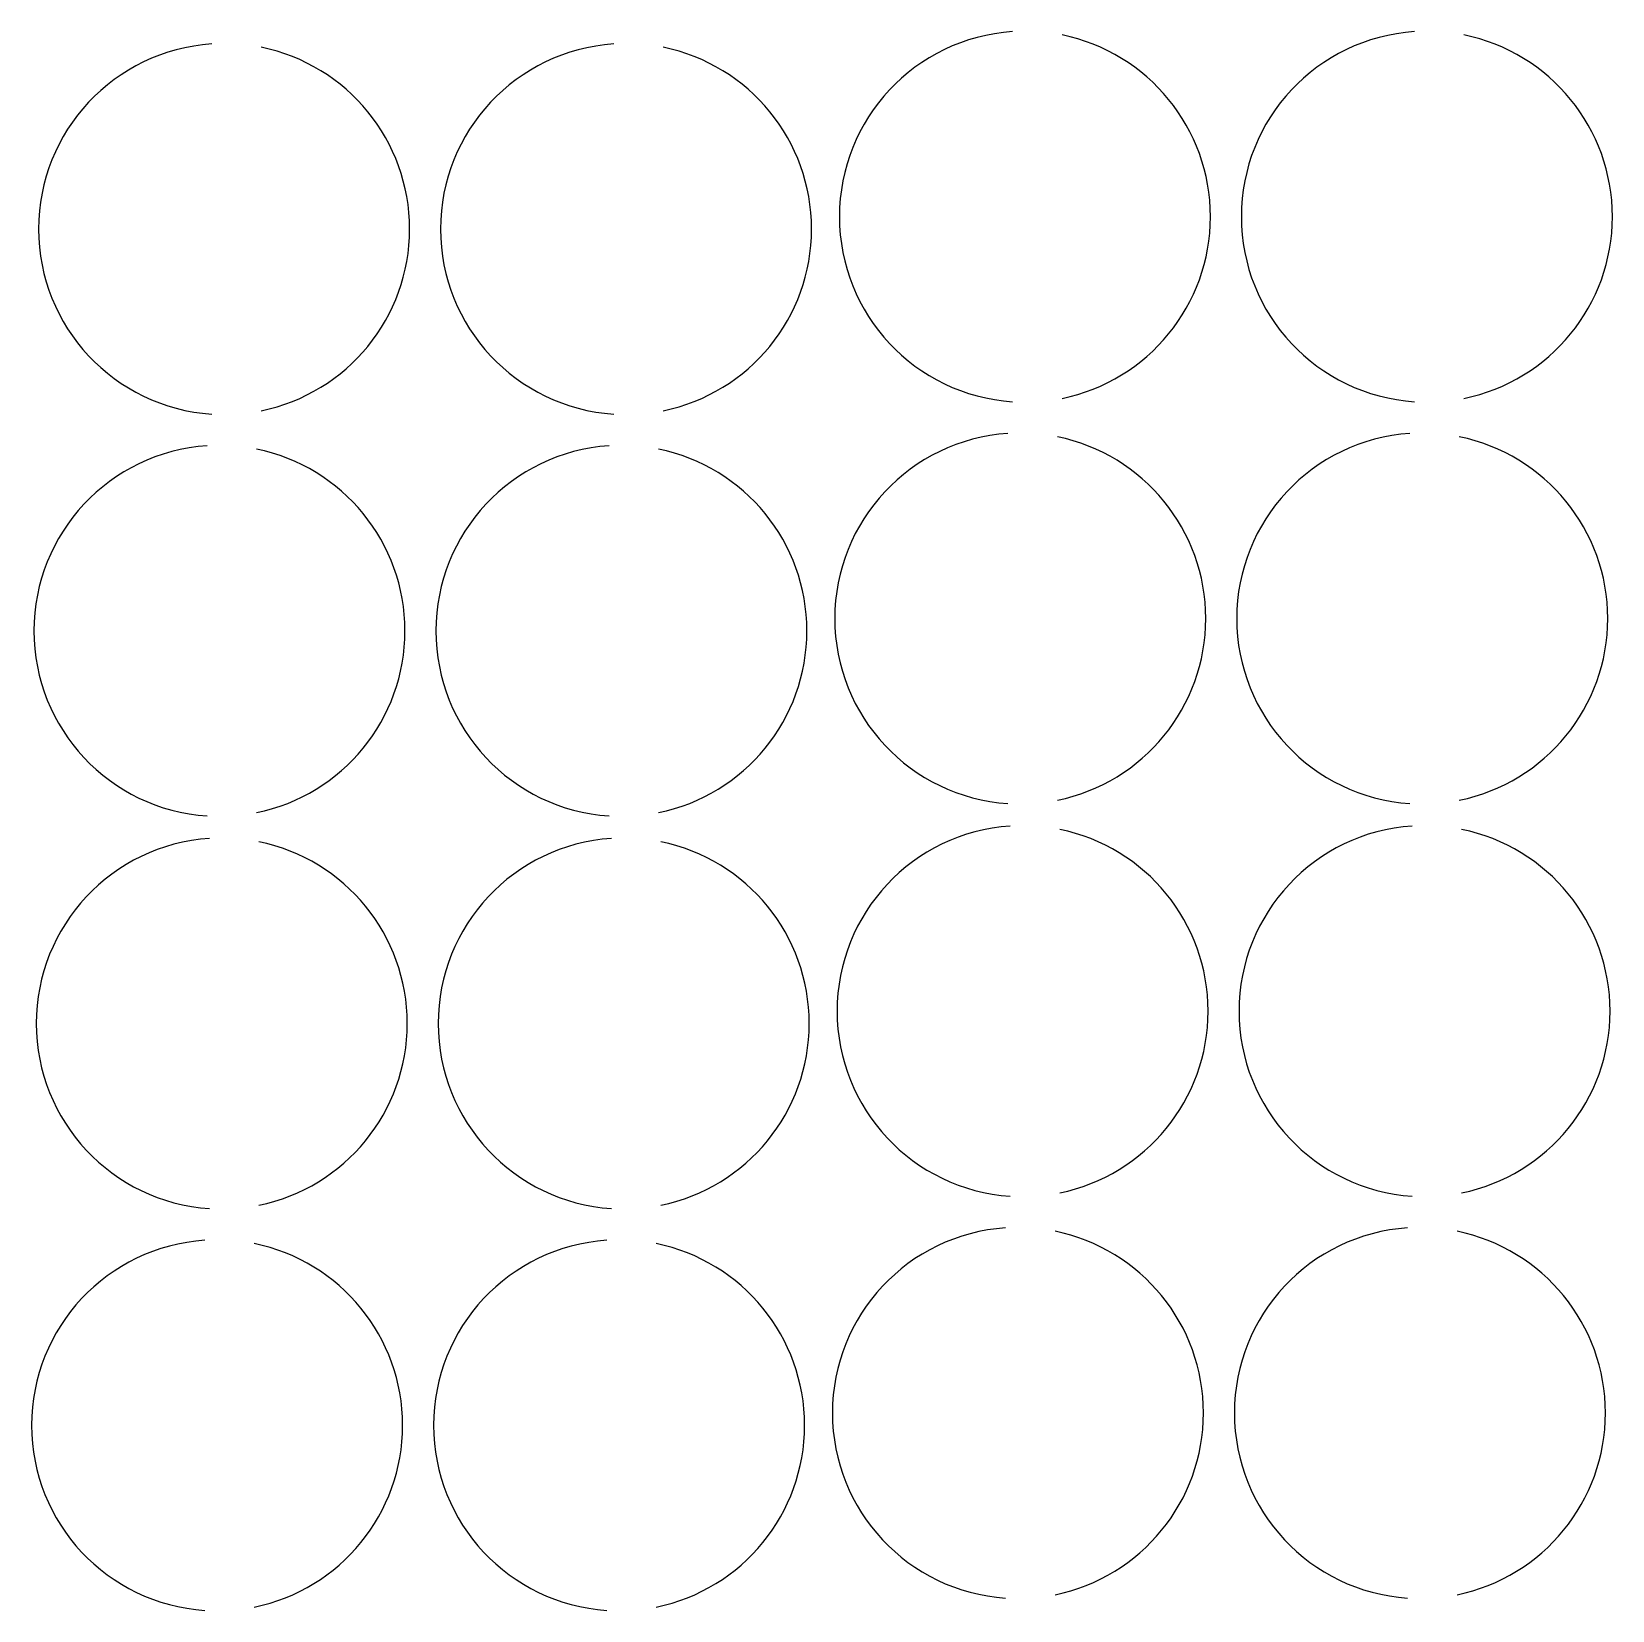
# Model space of a CAD drawing. Header units: inches. Extents: x 0 to 162, y 0 to 162.
import ezdxf

# ---------------------------------------------------------------- set-up
doc = ezdxf.new("R2010")
doc.units = ezdxf.units.IN
doc.header["$MEASUREMENT"] = 0
doc.layers.get('0').update_dxf_attribs({"lineweight": 25, "true_color": 0xffffff})

msp = doc.modelspace()

# ---------------------------------------------------------------- linework, layer by layer
for centre, start, end in [((19.764375, 141.9225), 93.82255373, 266.17744627), ((61.039375, 141.9225), 93.82255373, 266.17744627), ((101.996875, 143.1925), 93.82255373, 266.17744627), ((101.996875, 143.1925), 281.53695903, 78.46304097), ((143.271875, 143.1925), 93.82255373, 266.17744627), ((143.271875, 143.1925), 281.53695903, 78.46304097), ((19.764375, 141.9225), 281.53695903, 78.46304097), ((61.039375, 141.9225), 281.53695903, 78.46304097), ((101.520625, 101.9175), 93.82255373, 266.17744627), ((101.520625, 101.9175), 281.53695903, 78.46304097), ((142.795625, 101.9175), 93.82255373, 266.17744627), ((142.795625, 101.9175), 281.53695903, 78.46304097), ((19.288125, 100.6475), 93.82255373, 266.17744627), ((19.288125, 100.6475), 281.53695903, 78.46304097), ((60.563125, 100.6475), 93.82255373, 266.17744627), ((60.563125, 100.6475), 281.53695903, 78.46304097), ((101.75875, 61.595), 93.82255373, 266.17744627), ((101.75875, 61.595), 281.53695903, 78.46304097), ((143.03375, 61.595), 93.82255373, 266.17744627), ((143.03375, 61.595), 281.53695903, 78.46304097), ((19.52625, 60.325), 93.82255373, 266.17744627), ((19.52625, 60.325), 281.53695903, 78.46304097), ((60.80125, 60.325), 93.82255373, 266.17744627), ((60.80125, 60.325), 281.53695903, 78.46304097), ((101.2825, 20.32), 93.82255373, 266.17744627), ((101.2825, 20.32), 281.53695903, 78.46304097), ((142.5575, 20.32), 93.82255373, 266.17744627), ((142.5575, 20.32), 281.53695903, 78.46304097), ((19.05, 19.05), 93.82255373, 266.17744627), ((19.05, 19.05), 281.53695903, 78.46304097), ((60.325, 19.05), 93.82255373, 266.17744627), ((60.325, 19.05), 281.53695903, 78.46304097)]:
    msp.add_arc(centre, 19.05, start, end)

doc.saveas('drawing.dxf')
